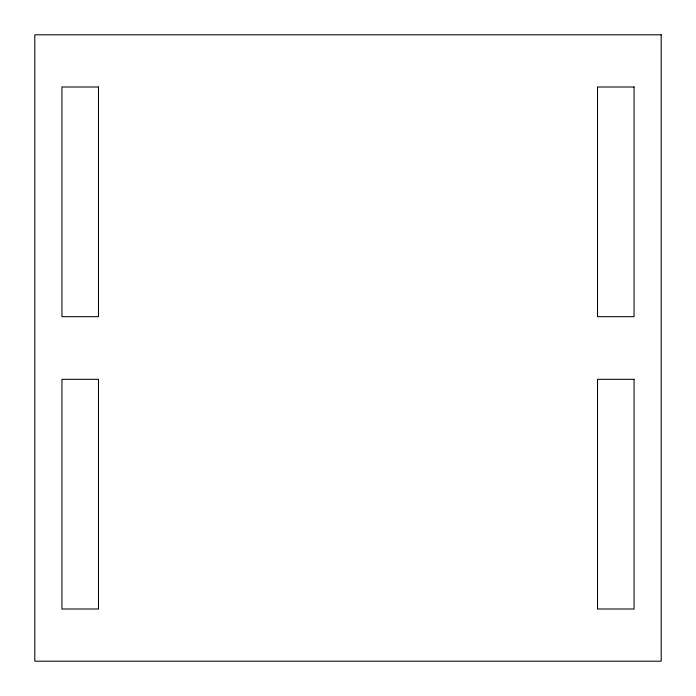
<?xml version="1.0" encoding="UTF-8"?>
<svg xmlns="http://www.w3.org/2000/svg" width="696" height="696" viewBox="0 0 696 696"><rect width="100%" height="100%" fill="white"/><g stroke="black" fill="none" stroke-linecap="round" stroke-linejoin="round"><path stroke-width="1.04" d="M661.2 34.8L34.8 34.8L34.8 661.2L661.2 661.2L661.2 34.8M98.484 87L61.944 87L61.944 316.68L98.484 316.68L98.484 87M634.056 87L597.516 87L597.516 316.68L634.056 316.68L634.056 87M98.484 379.32L61.944 379.32L61.944 609L98.484 609L98.484 379.32M634.056 379.32L597.516 379.32L597.516 609L634.056 609L634.056 379.32"/></g></svg>
